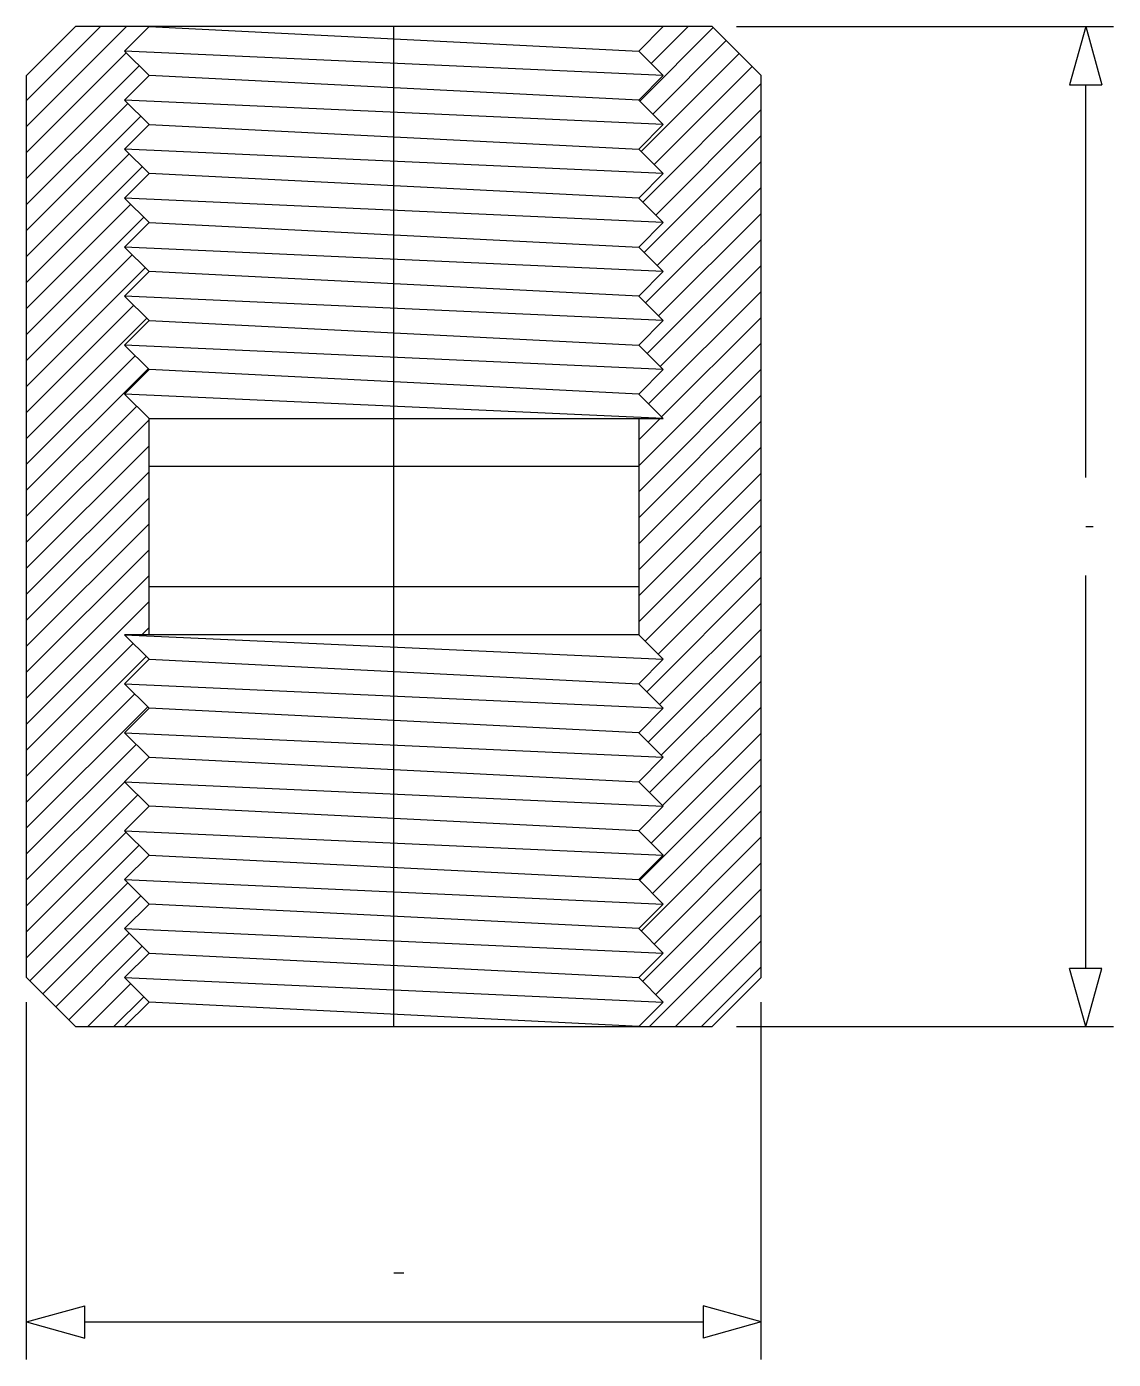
# Model space of a CAD drawing. Extents: x 734 to 1177, y 253 to 798.
import ezdxf

# ---------------------------------------------------------------- set-up
doc = ezdxf.new("R2010")
doc.units = 0
doc.header["$MEASUREMENT"] = 0
doc.layers.get('0').update_dxf_attribs({"linetype": 'CONTINUOUS'})
doc.layers.add('1', color=7, linetype='CONTINUOUS')

msp = doc.modelspace()

# ---------------------------------------------------------------- linework, layer by layer
at = {"color": 4, "linetype": 'Continuous'}
for p, q in [((733.54, 767.31), (763.73, 797.5)), ((733.54, 756.7), (774.34, 797.5)), ((983.94, 767.1), (1013.94, 797.1)), ((988.64, 782.41), (1003.73, 797.5)), ((989.25, 761.8), (1019.25, 791.8)), ((733.54, 746.1), (774.25, 786.8)), ((984.55, 746.5), (1024.55, 786.5)), ((733.54, 735.49), (779.55, 781.5)), ((989.85, 741.19), (1029.85, 781.19)), ((985.16, 725.89), (1033.54, 774.28)), ((733.54, 724.88), (774.85, 766.19)), ((990.46, 720.59), (1033.54, 763.67)), ((733.54, 714.28), (780.16, 760.89)), ((985.76, 705.28), (1033.54, 753.06)), ((733.54, 703.67), (775.46, 745.59)), ((733.54, 693.06), (780.76, 740.28)), ((991.07, 699.98), (1033.54, 742.46)), ((986.37, 684.68), (1033.54, 731.85)), ((733.54, 682.46), (776.07, 724.98)), ((733.54, 671.85), (781.37, 719.68)), ((991.67, 679.37), (1033.54, 721.24)), ((986.98, 664.07), (1033.54, 710.64)), ((733.54, 661.24), (776.67, 704.37)), ((733.54, 650.64), (781.98, 699.07)), ((992.28, 658.77), (1033.54, 700.03)), ((987.58, 643.46), (1033.54, 689.42)), ((733.54, 640.03), (777.28, 683.77)), ((733.54, 629.42), (782.58, 678.46)), ((992.88, 638.16), (1033.54, 678.82)), ((983.54, 618.21), (1033.54, 668.21)), ((733.54, 618.82), (777.88, 663.16)), ((733.54, 608.21), (783.19, 657.86)), ((983.54, 607.6), (1033.54, 657.6)), ((733.54, 597.6), (778.49, 642.55)), ((983.54, 597), (1033.54, 647)), ((733.54, 587), (783.54, 637)), ((983.54, 628.82), (992.28, 637.56)), ((983.54, 586.39), (1033.54, 636.39)), ((733.54, 576.39), (783.54, 626.39)), ((983.54, 575.78), (1033.54, 625.78)), ((733.54, 565.78), (783.54, 615.78)), ((983.54, 565.18), (1033.54, 615.18)), ((733.54, 555.18), (783.54, 605.18)), ((983.54, 554.57), (1033.54, 604.57)), ((733.54, 544.57), (783.54, 594.57)), ((986.18, 546.6), (1033.54, 593.96)), ((733.54, 533.96), (783.54, 583.96)), ((991.48, 541.3), (1033.54, 583.36)), ((733.54, 523.36), (783.54, 573.36)), ((986.79, 525.99), (1033.54, 572.75)), ((733.54, 512.75), (783.54, 562.75)), ((992.09, 520.69), (1033.54, 562.14)), ((780.64, 549.24), (783.54, 552.14)), ((987.39, 505.39), (1033.54, 551.54)), ((733.54, 502.14), (777.09, 545.69)), ((733.54, 491.54), (782.39, 540.39)), ((992.7, 500.08), (1033.54, 540.93)), ((988, 484.78), (1033.54, 530.33)), ((733.54, 480.93), (777.7, 525.08)), ((733.54, 470.33), (783, 519.78)), ((993.3, 479.48), (1033.54, 519.72)), ((988.61, 464.17), (1033.54, 509.11)), ((733.54, 459.72), (778.3, 504.48)), ((983.91, 448.87), (1033.54, 498.51)), ((733.54, 449.11), (773.61, 489.17)), ((989.21, 443.57), (1033.54, 487.9)), ((733.54, 438.51), (778.91, 483.87)), ((984.52, 428.26), (1033.54, 477.29)), ((733.54, 427.9), (774.21, 468.57)), ((733.54, 417.29), (779.52, 463.26)), ((989.82, 422.96), (1033.54, 466.69)), ((985.12, 407.66), (1033.54, 456.08)), ((734.82, 407.96), (774.82, 447.96)), ((740.12, 402.66), (780.12, 442.66)), ((990.46, 402.39), (1033.54, 445.47)), ((987.92, 389.24), (1033.54, 434.87)), ((745.43, 397.35), (775.43, 427.35)), ((750.73, 392.05), (780.73, 422.05)), ((998.52, 389.24), (1033.54, 424.26)), ((1009.13, 389.24), (1033.54, 413.65)), ((758.52, 389.24), (776.03, 406.75)), ((769.13, 389.24), (781.34, 401.45))]:
    msp.add_line(p, q, dxfattribs=at)
at = {"layer": '1', "color": 7, "linetype": 'Continuous'}
for p, q in [((753.54, 797.5), (733.54, 777.5)), ((1013.54, 797.5), (753.54, 797.5)), ((783.54, 797.5), (773.54, 787.5)), ((783.54, 797.5), (983.54, 787.5)), ((993.54, 797.5), (983.54, 787.5)), ((1033.54, 777.5), (1013.54, 797.5)), ((773.54, 787.5), (783.54, 777.5)), ((983.54, 787.5), (993.54, 777.5)), ((733.54, 409.24), (733.54, 777.5)), ((783.54, 777.5), (773.54, 767.5)), ((983.54, 767.5), (783.54, 777.5)), ((993.54, 777.5), (983.54, 767.5)), ((1033.54, 409.24), (1033.54, 777.5)), ((773.54, 767.5), (783.54, 757.5)), ((983.54, 767.5), (993.54, 757.5)), ((783.54, 757.5), (773.54, 747.5)), ((783.54, 757.5), (983.54, 747.5)), ((993.54, 757.5), (983.54, 747.5)), ((773.54, 747.5), (783.54, 737.5)), ((983.54, 747.5), (993.54, 737.5)), ((783.54, 737.5), (773.54, 727.5)), ((983.54, 727.5), (783.54, 737.5)), ((993.54, 737.5), (983.54, 727.5)), ((773.54, 727.5), (783.54, 717.5)), ((983.54, 727.5), (993.54, 717.5)), ((783.54, 717.5), (773.54, 707.5)), ((783.54, 717.5), (983.54, 707.5)), ((993.54, 717.5), (983.54, 707.5)), ((773.54, 707.5), (783.54, 697.5)), ((983.54, 707.5), (993.54, 697.5)), ((783.54, 697.5), (773.54, 687.5)), ((983.54, 687.5), (783.54, 697.5)), ((993.54, 697.5), (983.54, 687.5)), ((773.54, 687.5), (783.54, 677.5)), ((983.54, 687.5), (993.54, 677.5)), ((783.54, 677.5), (773.54, 667.5)), ((783.54, 677.5), (983.54, 667.5)), ((993.54, 677.5), (983.54, 667.5)), ((773.54, 667.5), (783.54, 657.5)), ((983.54, 667.5), (993.54, 657.5)), ((783.54, 657.5), (773.54, 647.5)), ((983.54, 647.5), (783.54, 657.5)), ((993.54, 657.5), (983.54, 647.5)), ((773.54, 647.5), (783.54, 637.5)), ((983.54, 647.5), (993.54, 637.5)), ((783.54, 617.87), (783.54, 637.5)), ((783.54, 637.5), (993.54, 637.5)), ((983.54, 637.5), (983.54, 617.87)), ((783.54, 549.24), (783.54, 617.87)), ((983.54, 617.87), (783.54, 617.87)), ((983.54, 617.87), (983.54, 549.24)), ((783.54, 568.87), (983.54, 568.87)), ((983.54, 549.24), (773.54, 549.24)), ((783.54, 539.24), (773.54, 549.24)), ((993.54, 539.24), (983.54, 549.24)), ((773.54, 529.24), (783.54, 539.24)), ((783.54, 539.24), (983.54, 529.24)), ((983.54, 529.24), (993.54, 539.24)), ((783.54, 519.24), (773.54, 529.24)), ((993.54, 519.24), (983.54, 529.24)), ((773.54, 509.24), (783.54, 519.24)), ((983.54, 509.24), (783.54, 519.24)), ((983.54, 509.24), (993.54, 519.24)), ((783.54, 499.24), (773.54, 509.24)), ((993.54, 499.24), (983.54, 509.24)), ((773.54, 489.24), (783.54, 499.24)), ((783.54, 499.24), (983.54, 489.24)), ((983.54, 489.24), (993.54, 499.24)), ((783.54, 479.24), (773.54, 489.24)), ((993.54, 479.24), (983.54, 489.24)), ((773.54, 469.24), (783.54, 479.24)), ((983.54, 469.24), (783.54, 479.24)), ((983.54, 469.24), (993.54, 479.24)), ((783.54, 459.24), (773.54, 469.24)), ((993.54, 459.24), (983.54, 469.24)), ((773.54, 449.24), (783.54, 459.24)), ((783.54, 459.24), (983.54, 449.24)), ((983.54, 449.24), (993.54, 459.24)), ((783.54, 439.24), (773.54, 449.24)), ((993.54, 439.24), (983.54, 449.24)), ((773.54, 429.24), (783.54, 439.24)), ((983.54, 429.24), (783.54, 439.24)), ((983.54, 429.24), (993.54, 439.24)), ((783.54, 419.24), (773.54, 429.24)), ((993.54, 419.24), (983.54, 429.24)), ((773.54, 409.24), (783.54, 419.24)), ((783.54, 419.24), (983.54, 409.24)), ((983.54, 409.24), (993.54, 419.24)), ((733.54, 409.24), (753.54, 389.24)), ((783.54, 399.24), (773.54, 409.24)), ((993.54, 399.24), (983.54, 409.24)), ((1013.54, 389.24), (1033.54, 409.24)), ((773.54, 389.24), (783.54, 399.24)), ((983.54, 389.24), (783.54, 399.24)), ((983.54, 389.24), (993.54, 399.24)), ((753.54, 389.24), (1013.54, 389.24))]:
    msp.add_line(p, q, dxfattribs=at)
at = {"layer": '1', "color": 4, "linetype": 'Continuous'}
for p, q in [((883.54, 389.24), (883.54, 797.5)), ((993.54, 777.5), (773.54, 787.5)), ((993.54, 757.5), (773.54, 767.5)), ((993.54, 737.5), (773.54, 747.5)), ((993.54, 717.5), (773.54, 727.5)), ((993.54, 697.5), (773.54, 707.5)), ((993.54, 677.5), (773.54, 687.5)), ((993.54, 657.5), (773.54, 667.5)), ((993.54, 637.5), (773.54, 647.5)), ((773.54, 549.24), (993.54, 539.24)), ((773.54, 529.24), (993.54, 519.24)), ((773.54, 509.24), (993.54, 499.24)), ((773.54, 489.24), (993.54, 479.24)), ((773.54, 469.24), (993.54, 459.24)), ((773.54, 449.24), (993.54, 439.24)), ((773.54, 429.24), (993.54, 419.24)), ((773.54, 409.24), (993.54, 399.24))]:
    msp.add_line(p, q, dxfattribs=at)
at = {"layer": '1', "color": 3, "linetype": 'Continuous'}
for p, q in [((1023.54, 797.5), (1177.39, 797.5)), ((1166.1, 797.5), (1159.54, 773.79)), ((1166.1, 797.5), (1172.66, 773.79)), ((1159.54, 773.79), (1172.66, 773.79)), ((1166.1, 613.37), (1166.1, 773.79)), ((1166.1, 412.95), (1166.1, 573.37)), ((1166.1, 389.24), (1159.54, 412.95)), ((1172.66, 412.95), (1159.54, 412.95)), ((1166.1, 389.24), (1172.66, 412.95)), ((733.54, 253.39), (733.54, 399.24)), ((1033.54, 253.39), (1033.54, 399.24)), ((1023.54, 389.24), (1177.39, 389.24)), ((733.54, 268.65), (757.26, 275.21)), ((757.26, 262.09), (757.26, 275.21)), ((1033.54, 268.65), (1009.83, 275.21)), ((1009.83, 275.21), (1009.83, 262.09)), ((733.54, 268.65), (757.26, 262.09)), ((757.26, 268.65), (1009.83, 268.65)), ((1033.54, 268.65), (1009.83, 262.09))]:
    msp.add_line(p, q, dxfattribs=at)
at = {"layer": '1', "color": 5, "linetype": 'Continuous'}
for p, q in [((1166.1, 593.37), (1169.1, 593.37)), ((883.54, 288.65), (887.54, 288.65))]:
    msp.add_line(p, q, dxfattribs=at)

doc.saveas('drawing.dxf')
